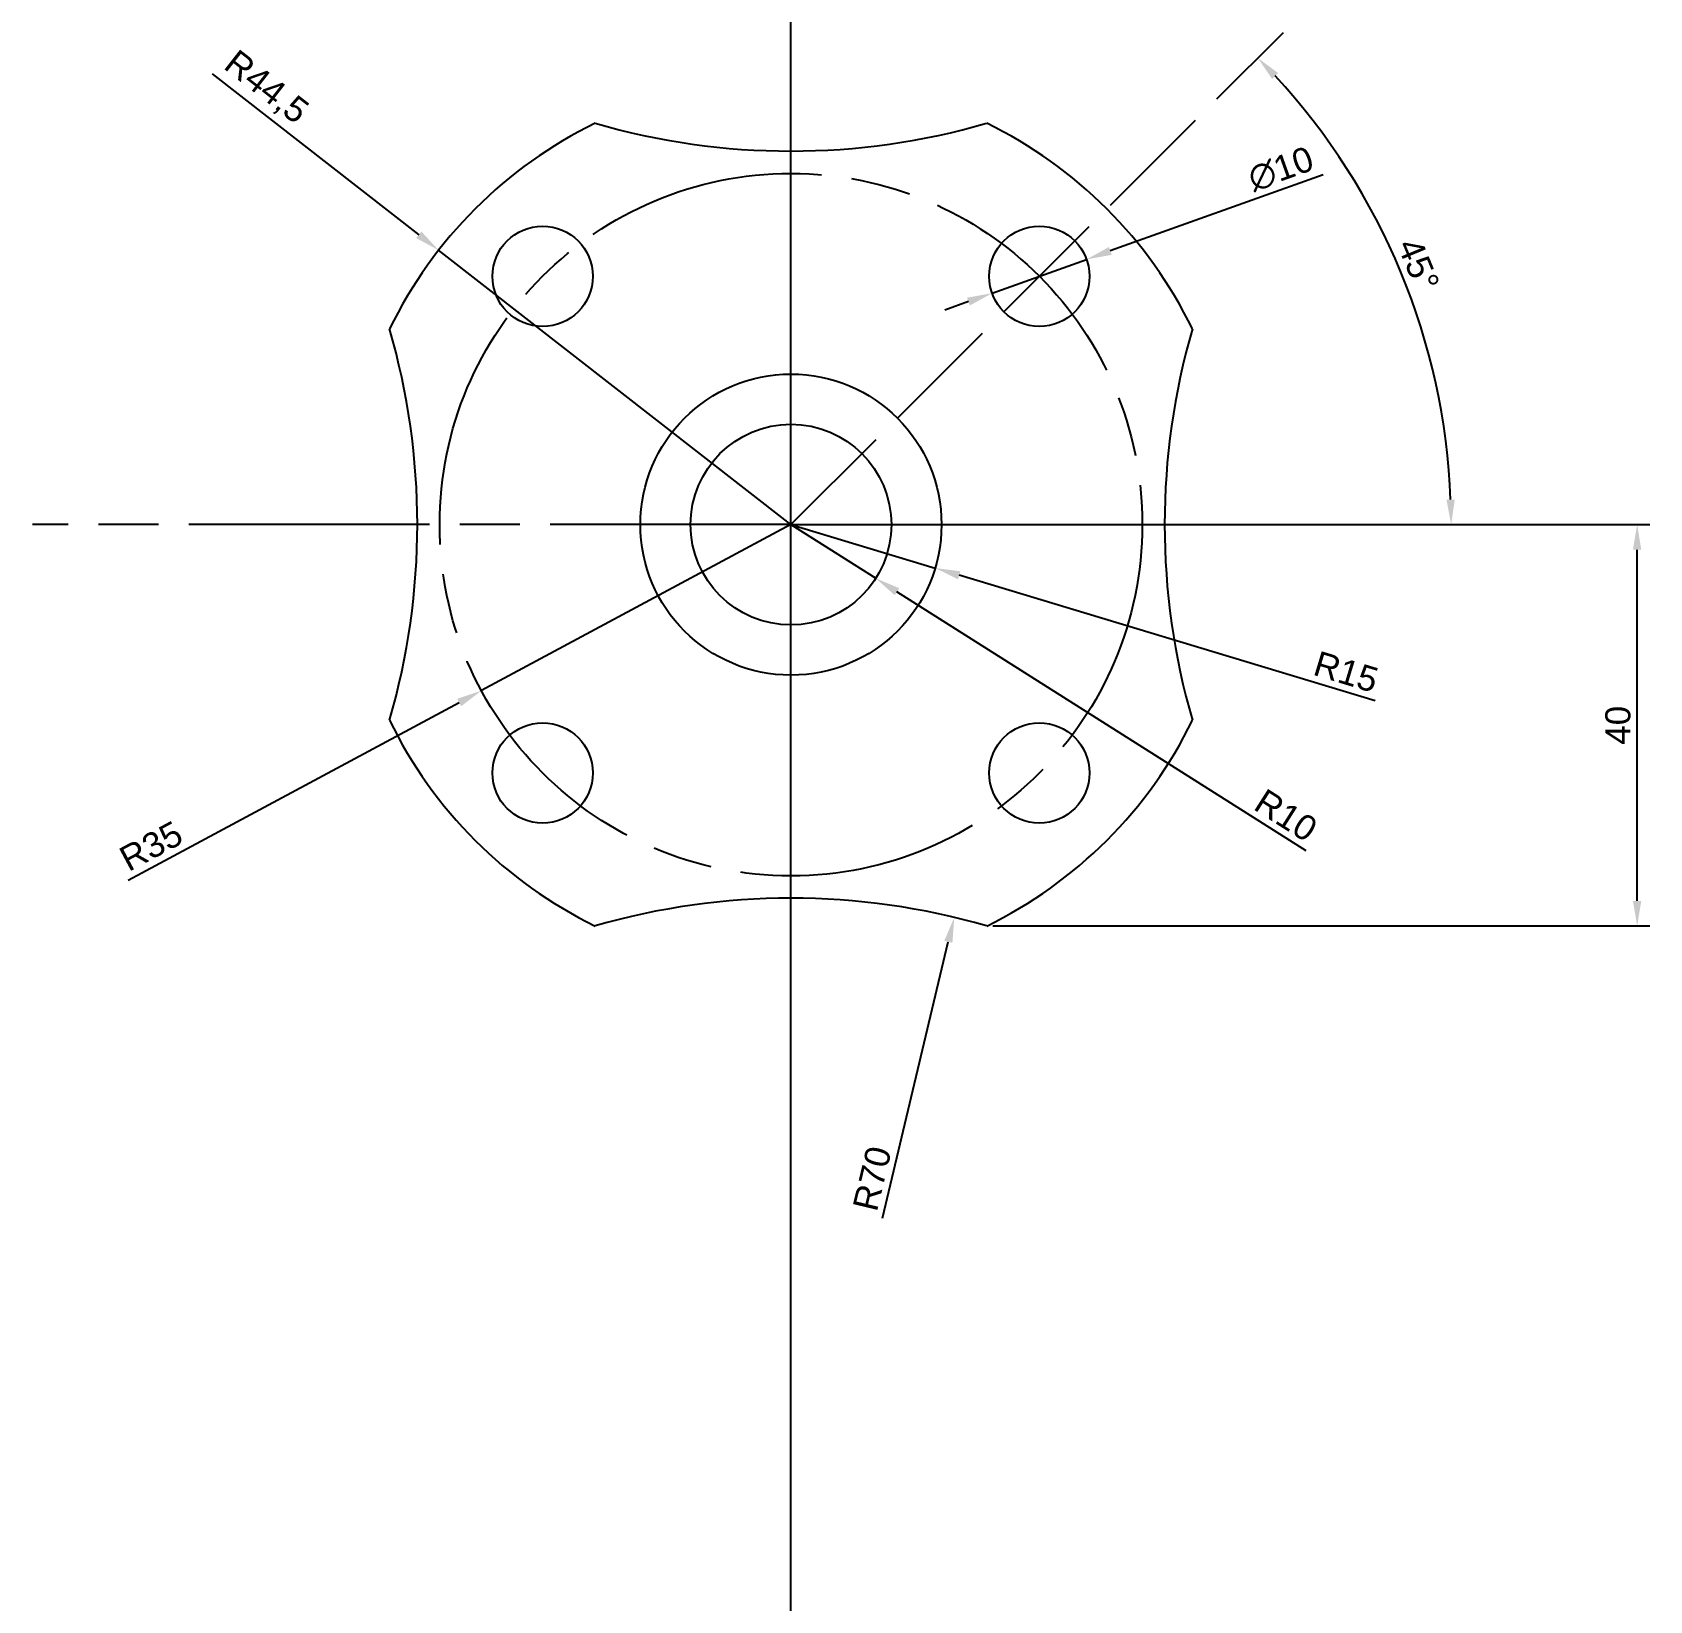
# Model space of a CAD drawing. Header units: millimetres. Extents: x 1788 to 1949, y 1939 to 2095.
import ezdxf

# ---------------------------------------------------------------- set-up
doc = ezdxf.new("R2010")
doc.units = ezdxf.units.MM
doc.linetypes.add('ACAD_ISO02W100', pattern=[15, 12, -3])
doc.linetypes.add('ACAD_ISO08W100', pattern=[36, 24, -3, 6, -3])
doc.styles.get("Standard").update_dxf_attribs({"font": 'arial.ttf'})
doc.dimstyles.new('ISO-25', dxfattribs={"dimtxt": 2.5, "dimasz": 2.5, "dimexe": 1.25, "dimexo": 0.625, "dimtad": 1, "dimtxsty": 'Standard', "dimcen": 2.5, "dimadec": 0, "dimazin": 0, "dimtfac": 1, "dimtmove": 0, "dimatfit": 3, "dimfxl": 1, "dimarcsym": 0})

# ---------------------------------------------------------------- blocks, each defined once
blk = doc.blocks.new('*U2')
blk.add_circle((0, 0), 5)
blk = doc.blocks.new('*U3')
at = {"color": 0, "linetype": 'ByBlock', "lineweight": -2, "transparency": 16777216}
for p, rotation in [((1838.4, 2070.84), 90.00000000000001), ((1838.4, 2021.35), 180), ((1887.89, 2021.35), 270)]:
    blk.add_blockref('*U2', p, dxfattribs=dict(at, rotation=rotation))
blk.add_blockref('*U2', (1887.89, 2070.84), dxfattribs=at)
blk = doc.blocks.new('*U4')
blk.add_arc((0, -68.61), 70, 73.825, 106.175)
blk = doc.blocks.new('*U5')
at = {"color": 0, "linetype": 'ByBlock', "lineweight": -2, "transparency": 16777216}
for p, rotation in [((1863.14, 2084.71), 180), ((1824.53, 2046.1), 270), ((1901.76, 2046.1), 90)]:
    blk.add_blockref('*U4', p, dxfattribs=dict(at, rotation=rotation))
blk.add_blockref('*U4', (1863.14, 2007.48), dxfattribs=at)
blk = doc.blocks.new('*D6')
at = {"color": 0, "lineweight": -2, "transparency": 16777216}
for p, q in [((1805.48, 2091.01), (1826.07, 2074.98)), ((1863.14, 2046.1), (1828.04, 2073.44))]:
    blk.add_line(p, q, dxfattribs=at)
at = {"color": 0, "transparency": 16777216}
blk.add_solid([(1826.32, 2075.31), (1825.81, 2074.65), (1828.04, 2073.44)], dxfattribs=at)
at = {"layer": 'Defpoints', "color": 0, "transparency": 16777216}
for p in [(1828.04, 2073.44), (1863.14, 2046.1)]:
    blk.add_point(p, dxfattribs=at)
at = {"color": 0, "transparency": 16777216, "insert": (1810.79, 2089.57), "char_height": 2.5, "attachment_point": 5, "rotation": 322.0808}
blk.add_mtext('R44,5', dxfattribs=at)
blk = doc.blocks.new('*D7')
at = {"color": 0, "lineweight": -2, "transparency": 16777216}
for p, q in [((1863.14, 2046.1), (1832.3, 2029.55)), ((1797.1, 2010.67), (1830.1, 2028.37))]:
    blk.add_line(p, q, dxfattribs=at)
at = {"color": 0, "transparency": 16777216}
blk.add_solid([(1829.9, 2028.74), (1830.29, 2028), (1832.3, 2029.55)], dxfattribs=at)
at = {"layer": 'Defpoints', "color": 0, "transparency": 16777216}
for p in [(1863.14, 2046.1), (1832.3, 2029.55)]:
    blk.add_point(p, dxfattribs=at)
at = {"color": 0, "transparency": 16777216, "insert": (1799.39, 2014.06), "char_height": 2.5, "attachment_point": 5, "rotation": 28.2098}
blk.add_mtext('R35', dxfattribs=at)
blk = doc.blocks.new('*D8')
at = {"color": 0, "lineweight": -2, "transparency": 16777216}
blk.add_line((1872.25, 1976.98), (1878.82, 2004.52), dxfattribs=at)
at = {"color": 0, "transparency": 16777216}
blk.add_solid([(1878.42, 2004.62), (1879.23, 2004.42), (1879.41, 2006.95)], dxfattribs=at)
at = {"layer": 'Defpoints', "color": 0, "transparency": 16777216}
for p in [(1879.41, 2006.95), (1863.14, 1938.87)]:
    blk.add_point(p, dxfattribs=at)
at = {"color": 0, "transparency": 16777216, "insert": (1871.24, 1980.93), "char_height": 2.5, "attachment_point": 5, "rotation": 76.5673}
blk.add_mtext('R70', dxfattribs=at)
blk = doc.blocks.new('*D11')
at = {"color": 0, "lineweight": -2, "transparency": 16777216}
for p, q in [((1883.27, 2046.1), (1948.7, 2046.1)), ((1947.45, 2008.6), (1947.45, 2043.6)), ((1883.27, 2006.1), (1948.7, 2006.1))]:
    blk.add_line(p, q, dxfattribs=at)
at = {"color": 0, "transparency": 16777216}
for points in [[(1947.03, 2043.6), (1947.86, 2043.6), (1947.45, 2046.1)], [(1947.03, 2008.6), (1947.86, 2008.6), (1947.45, 2006.1)]]:
    blk.add_solid(points, dxfattribs=at)
at = {"layer": 'Defpoints', "color": 0, "transparency": 16777216}
for p in [(1882.64, 2046.1), (1947.45, 2046.1), (1882.64, 2006.1)]:
    blk.add_point(p, dxfattribs=at)
at = {"color": 0, "transparency": 16777216, "insert": (1945.54, 2026.1), "char_height": 2.5, "attachment_point": 5, "rotation": 90}
blk.add_mtext('40', dxfattribs=at)
blk = doc.blocks.new('*D12')
at = {"color": 0, "lineweight": -2, "transparency": 16777216}
for p, q in [((1916.17, 2080.95), (1894.96, 2073.37)), ((1883.18, 2069.16), (1892.6, 2072.53)), ((1880.83, 2068.32), (1878.48, 2067.48))]:
    blk.add_line(p, q, dxfattribs=at)
at = {"color": 0, "transparency": 16777216}
for points in [[(1894.82, 2073.76), (1895.1, 2072.98), (1892.6, 2072.53)], [(1880.69, 2068.71), (1880.97, 2067.93), (1883.18, 2069.16)]]:
    blk.add_solid(points, dxfattribs=at)
at = {"layer": 'Defpoints', "color": 0, "transparency": 16777216}
for p in [(1892.6, 2072.53), (1883.18, 2069.16)]:
    blk.add_point(p, dxfattribs=at)
at = {"color": 0, "transparency": 16777216, "insert": (1911.95, 2081.53), "char_height": 2.5, "attachment_point": 5, "rotation": 19.6624}
blk.add_mtext('∅10', dxfattribs=at)
blk = doc.blocks.new('*D13')
at = {"color": 0, "lineweight": -2, "transparency": 16777216}
blk.add_arc((1863.14, 2046.1), 65.77, 2.178, 42.822, dxfattribs=at)
at = {"color": 0, "transparency": 16777216}
for points in [[(1911.08, 2090.51), (1911.69, 2091.09), (1909.65, 2092.6)], [(1929.28, 2048.6), (1928.45, 2048.59), (1928.92, 2046.1)]]:
    blk.add_solid(points, dxfattribs=at)
at = {"layer": 'Defpoints', "color": 0, "transparency": 16777216}
for p in [(1912.2, 2095.15), (1926.67, 2063.12), (1863.14, 2046.1), (1863.14, 2046.1), (1938.73, 2046.1)]:
    blk.add_point(p, dxfattribs=at)
at = {"color": 0, "transparency": 16777216, "insert": (1925.66, 2071.99), "char_height": 2.5, "attachment_point": 5, "rotation": 292.5}
blk.add_mtext('45°', dxfattribs=at)
blk = doc.blocks.new('*D14')
at = {"color": 0, "lineweight": -2, "transparency": 16777216}
for p, q in [((1863.14, 2046.1), (1877.51, 2041.77)), ((1921.36, 2028.55), (1879.9, 2041.05))]:
    blk.add_line(p, q, dxfattribs=at)
at = {"color": 0, "transparency": 16777216}
blk.add_solid([(1880.02, 2041.45), (1879.78, 2040.65), (1877.51, 2041.77)], dxfattribs=at)
at = {"layer": 'Defpoints', "color": 0, "transparency": 16777216}
for p in [(1863.14, 2046.1), (1877.51, 2041.77)]:
    blk.add_point(p, dxfattribs=at)
at = {"color": 0, "transparency": 16777216, "insert": (1918.45, 2031.42), "char_height": 2.5, "attachment_point": 5, "rotation": 343.2302}
blk.add_mtext('R15', dxfattribs=at)
blk = doc.blocks.new('*D15')
at = {"color": 0, "lineweight": -2, "transparency": 16777216}
for p, q in [((1863.14, 2046.1), (1871.59, 2040.75)), ((1914.49, 2013.58), (1873.7, 2039.41))]:
    blk.add_line(p, q, dxfattribs=at)
at = {"color": 0, "transparency": 16777216}
blk.add_solid([(1873.93, 2039.76), (1873.48, 2039.06), (1871.59, 2040.75)], dxfattribs=at)
at = {"layer": 'Defpoints', "color": 0, "transparency": 16777216}
for p in [(1863.14, 2046.1), (1871.59, 2040.75)]:
    blk.add_point(p, dxfattribs=at)
at = {"color": 0, "transparency": 16777216, "insert": (1912.46, 2017.12), "char_height": 2.5, "attachment_point": 5, "rotation": 327.6546}
blk.add_mtext('R10', dxfattribs=at)

msp = doc.modelspace()

# ---------------------------------------------------------------- linework, layer by layer
at = {"linetype": 'ACAD_ISO02W100'}
msp.add_line((1863.144, 2046.096), (1912.201, 2095.153), dxfattribs=at)
at = {"linetype": 'ACAD_ISO08W100'}
for q in [(1787.562, 2046.096), (1938.726, 2046.096)]:
    msp.add_line((1863.144, 2046.096), q, dxfattribs=at)
msp.add_xline((1863.144, 2046.096), (0, 1))
msp.add_circle((1863.144, 2046.096), 35, dxfattribs=at)
for radius in [15, 10]:
    msp.add_circle((1863.144, 2046.096), radius)
for start, end in [(115.98923, 154.01077), (25.98923, 64.01077), (205.98923, 244.01077), (295.98923, 334.01077)]:
    msp.add_arc((1863.144, 2046.096), 44.5, start, end)

# ---------------------------------------------------------------- block references
for name in ['*U5', '*U3']:
    msp.add_blockref(name, (0, 0))

# ---------------------------------------------------------------- dimensions: what is measured, and where the dimension line sits
dim = msp.add_angular_dim_2l(base=(1926.674, 2063.119), line1=((1863.144, 2046.096), (1938.726, 2046.096)), line2=((1863.144, 2046.096), (1912.201, 2095.153)), dimstyle='ISO-25')
dim.commit()
dim.dimension.update_dxf_attribs({"geometry": '*D13', "text_midpoint": (1925.661, 2071.991)})
for center, mpoint, picture, middle in [((1863.144, 2046.096), (1828.039, 2073.443), '*D6', (1809.489, 2087.894)), ((1863.144, 2046.096), (1832.301, 2029.551), '*D7', (1800.291, 2012.381)), ((1863.144, 2046.096), (1877.506, 2041.768), '*D14', (1917.897, 2029.596)), ((1863.144, 2046.096), (1871.592, 2040.745), '*D15', (1911.44, 2015.511)), ((1863.144, 1938.867), (1879.405, 2006.952), '*D8', (1873.086, 1980.493))]:
    dim = msp.add_radius_dim(center=center, mpoint=mpoint, dimstyle='ISO-25')
    dim.commit()
    dim.dimension.update_dxf_attribs({"geometry": picture, "text_midpoint": middle, "dimtype": 164})
dim = msp.add_diameter_dim_2p(p1=(1883.184, 2069.162), p2=(1892.601, 2072.527), dimstyle='ISO-25')
dim.commit()
dim.dimension.update_dxf_attribs({"geometry": '*D12', "text_midpoint": (1912.614, 2079.678), "dimtype": 163})
dim = msp.add_linear_dim(base=(1947.445, 2046.096), p1=(1882.644, 2006.096), p2=(1882.644, 2046.096), angle=90, dimstyle='ISO-25')
dim.commit()
dim.dimension.update_dxf_attribs({"geometry": '*D11', "text_midpoint": (1945.544, 2026.096)})

doc.saveas('drawing.dxf')
